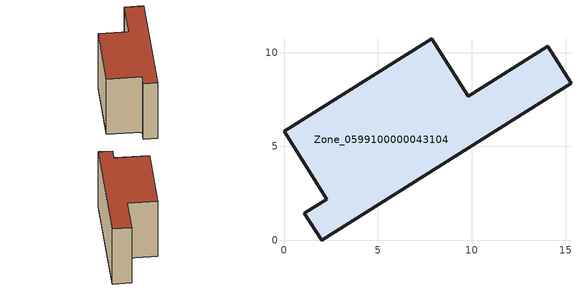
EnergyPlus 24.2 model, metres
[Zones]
Zone_0599100000043104
 floor ground (C_G): 1.08,1.45 2.27,2.2 0,5.8 7.87,10.74 9.8,7.67 14.04,10.34 15.28,8.36 2,0 z0
 wall outside (C_F): 2.27,2.2 1.08,1.45 2,0 15.28,8.36 14.04,10.34 9.8,7.67 7.87,10.74 0,5.8 2.27,2.2 z0:7.97
 roof outside (C_R): 7.87,10.74 0,5.8 2.27,2.2 1.08,1.45 2,0 15.28,8.36 14.04,10.34 9.8,7.67 z7.97
[BUILDING]
Pand.0599100000043104: North Axis=0; Terrain=City; Loads Convergence Tolerance Value=0.04; Temperature Convergence Tolerance Value=0.4; Solar Distribution=FullExterior; Maximum Number of Warmup Days=25; Minimum Number of Warmup Days=1
[Site:Location]
Rotterdam.The.Hague.AP_ZH_NLD Design_Conditions: Latitude=51.96; Longitude=4.45; Time Zone=1; Elevation=-4.5
[SITE:GROUNDTEMPERATURE:BUILDINGSURFACE]
18, 18, 18, 18, 18, 18, 18, 18, 18, 18, 18, 18
[MATERIAL] Thermal Absorptance=0.9; Solar Absorptance=0.7; Visible Absorptance=0.7
Name | Roughness | Thickness | Conductivity | Density | Specific Heat
G.TC.1975-1991 | MediumSmooth | 0.15 | 0.288461 | 540 | 1210
F.TC.1975-1991 | Rough | 0.3 | 0.230769 | 1920 | 840
R.TC.1975-1991 | MediumRough | 0.2 | 0.153846 | 1500 | 1000
[CONSTRUCTION]
C_G: G.TC.1975-1991
C_F: F.TC.1975-1991
C_R: R.TC.1975-1991
[ZONE]
Zone_0599100000043104: Type=1; Multiplier=1; Ceiling Height=Autocalculate; Volume=Autocalculate; Floor Area=autocalculate; Part of Total Floor Area=Yes
[ZONEINFILTRATION:DESIGNFLOWRATE]
Infil_Zone_0599100000043104: Zone or ZoneList or Space or SpaceList=Zone_0599100000043104; Schedule=AlwaysOn; Design Flow Rate Calculation Method=Flow/Area; Flow Rate per Floor Area=0.003; Constant Term Coefficient=1; Temperature Term Coefficient=0; Velocity Term Coefficient=0; Velocity Squared Term Coefficient=0
[HVACTEMPLATE:ZONE:IDEALLOADSAIRSYSTEM]
Zone_0599100000043104: Maximum Heating Supply Air Temperature=50; Minimum Cooling Supply Air Temperature=13; Maximum Heating Supply Air Humidity Ratio=0.0156; Minimum Cooling Supply Air Humidity Ratio=0.0077; Heating Limit=NoLimit; Cooling Limit=NoLimit; Dehumidification Control Type=ConstantSensibleHeatRatio; Cooling Sensible Heat Ratio=0.7; Dehumidification Setpoint=60; Humidification Control Type=None; Humidification Setpoint=30; Outdoor Air Method=None; Outdoor Air Flow Rate per Person=0.00944; Outdoor Air Flow Rate per Zone Floor Area=0; Outdoor Air Flow Rate per Zone=0; Demand Controlled Ventilation Type=None; Outdoor Air Economizer Type=NoEconomizer; Heat Recovery Type=None; Sensible Heat Recovery Effectiveness=0.7; Latent Heat Recovery Effectiveness=0.65
[ZONECONTROL:THERMOSTAT]
ThermostatControl_Zone_0599100000043104: Zone or ZoneList=Zone_0599100000043104; Control Type Schedule=DualSetpointControlType; Control 1=Thermostat_Zone_0599100000043104; Temperature Difference Between Cutout And Setpoint=0
[THERMOSTATSETPOINT:DUALSETPOINT]
Thermostat_Zone_0599100000043104: Heating Setpoint Temperature Schedule=HeatingSetpoint_Zone_0599100000043104; Cooling Setpoint Temperature Schedule=CoolingSetpoint_Zone_0599100000043104
[SCHEDULE:COMPACT]
HeatingSetpoint_Zone_0599100000043104: Through: 12/31, For: AllDays, Until: 24:00, 21
CoolingSetpoint_Zone_0599100000043104: Through: 12/31, For: AllDays, Until: 24:00, 24
DualSetpointControlType: Through: 12/31, For: AllDays, Until: 24:00, 4
AlwaysOn: Through: 12/31, For: AllDays, Until: 24:00, 1
